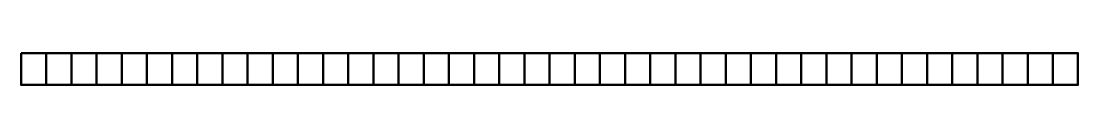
# Model space of a CAD drawing. Header units: millimetres. Extents: x 0 to 40, y 0 to 1.2.
import ezdxf

# ---------------------------------------------------------------- set-up
doc = ezdxf.new("R2010")
doc.units = ezdxf.units.MM
doc.header["$LTSCALE"] = 0.5
doc.layers.add('AM_S', color=80, linetype='Continuous', lineweight=50)
doc.layers.add('DOCU-AM_8', color=1, linetype='Continuous', lineweight=50)

msp = doc.modelspace()

# ---------------------------------------------------------------- hatches: boundary and pattern name
at = {"layer": 'DOCU-AM_8'}
h = msp.add_hatch(dxfattribs=at)
h.set_pattern_fill('LINE', color=256, scale=0.3, angle=90, style=0)
h.paths.add_polyline_path([(0, 1.2), (0, 0), (40, 0), (40, 1.2)])

# ---------------------------------------------------------------- linework, layer by layer
at = {"layer": 'AM_S'}
msp.add_lwpolyline([(0, 1.2), (0, 0), (40, 0), (40, 1.2)], close=True, dxfattribs=at)

doc.saveas('drawing.dxf')
